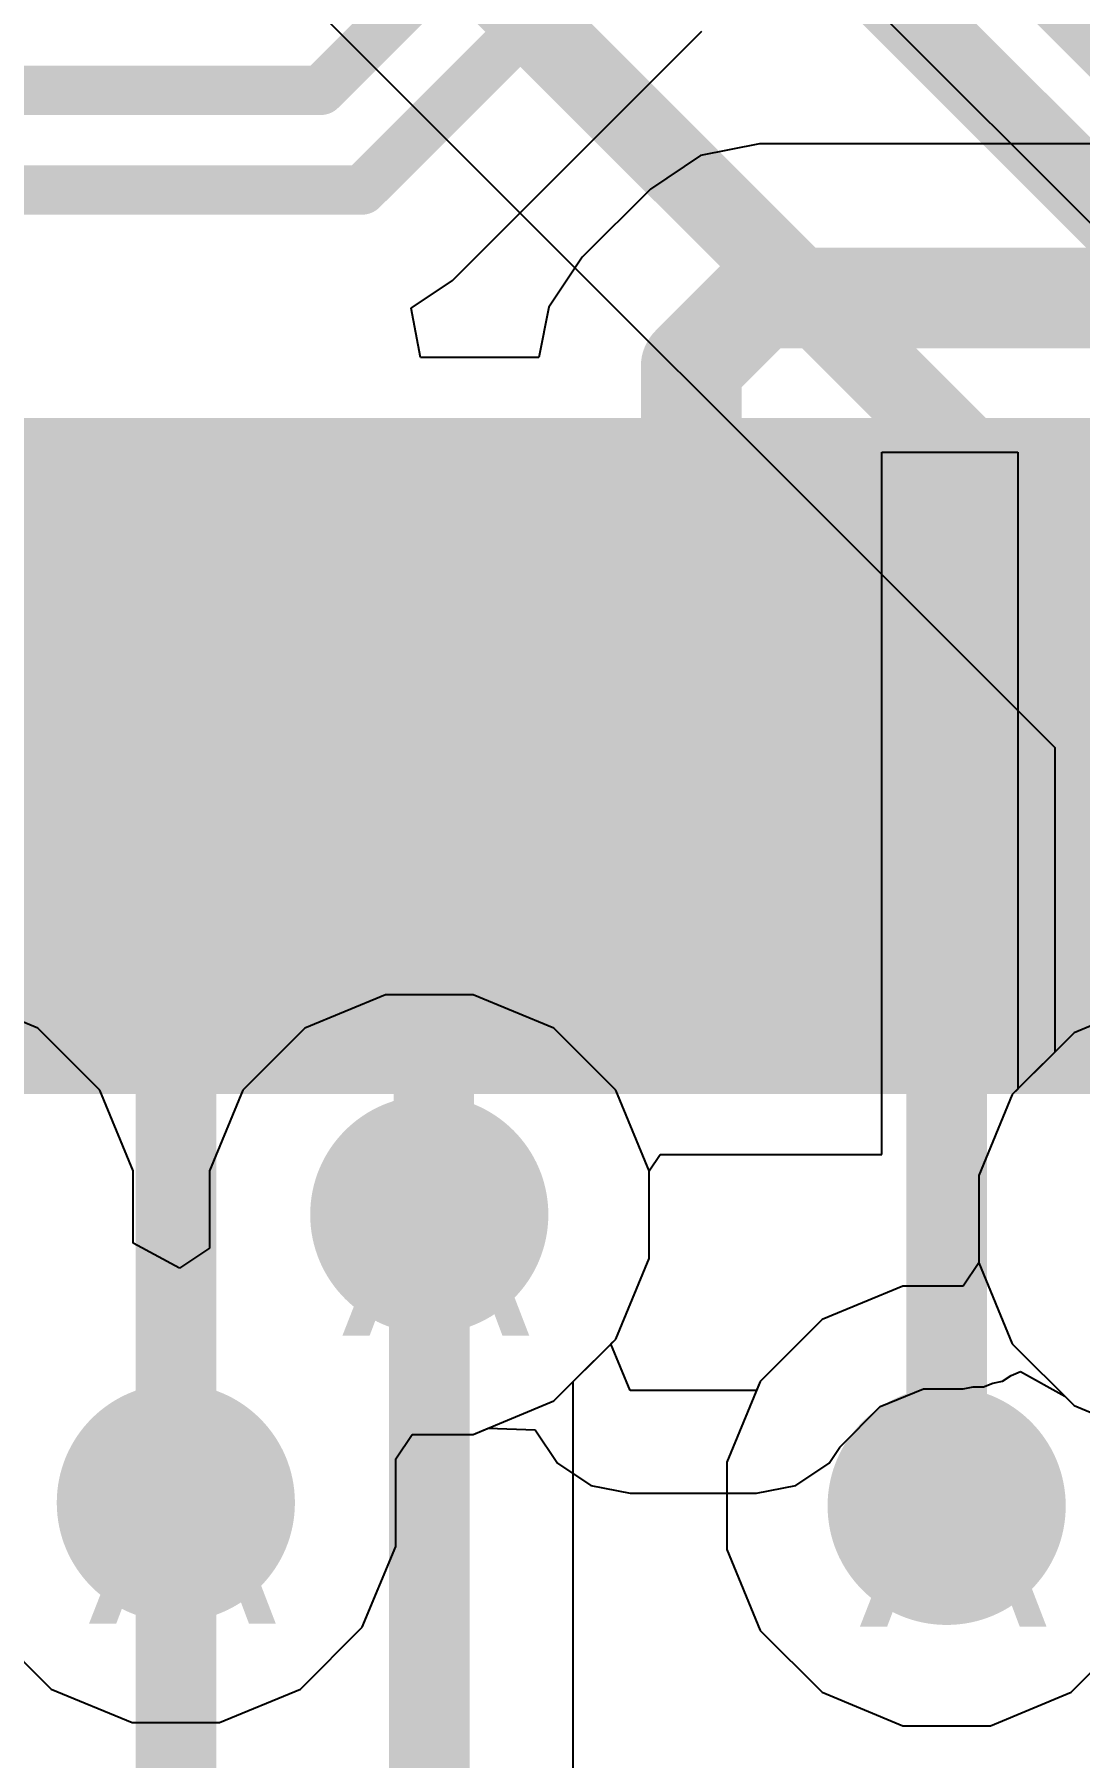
# Model space of a CAD drawing. Header units: inches. Extents: x 0 to 5271, y 0 to 5417.
# Drawn here: x 55.207 to 57.84, y 88.635 to 92.978 of the extents above; entities that cross this region are included whole.
import ezdxf

# ---------------------------------------------------------------- set-up
doc = ezdxf.new("R2010")
doc.units = ezdxf.units.IN
for name, color, linetype in [('Bottom Layer', 5, 'Continuous'), ('Drill Drawing', 1, 'Continuous'), ('L2_GND1', 16, 'Continuous'), ('L3_SIG1', 76, 'Continuous'), ('L4_PWR', 90, 'Continuous'), ('L5_GND2', 156, 'Continuous'), ('L6_SIG2', 130, 'Continuous'), ('L7_GND3', 216, 'Continuous'), ('Top Layer', 1, 'Continuous'), ('Top Paste', 8, 'Continuous'), ('Top Solder', 216, 'Continuous'), ('Via Holes', 16, 'Continuous')]:
    doc.layers.add(name, color=color, linetype=linetype)
doc.styles.add('Arial', font='', dxfattribs={"height": 0.2})
doc.styles.get('Arial').set_extended_font_data('Arial')

# ---------------------------------------------------------------- blocks, each defined once
blk = doc.blocks.new('24_TSSOP_421')
at = {"layer": 'Top Layer'}
for points in [[(-3.65, 2.5), (-2.15, 2.5), (-2.15, 2.05), (-3.65, 2.05)], [(-3.65, 1.85), (-2.15, 1.85), (-2.15, 1.4), (-3.65, 1.4)], [(-3.65, 1.2), (-2.15, 1.2), (-2.15, 0.75), (-3.65, 0.75)], [(-3.65, 0.55), (-2.15, 0.55), (-2.15, 0.1), (-3.65, 0.1)]]:
    blk.add_hatch(color=1, dxfattribs=at).paths.add_polyline_path(points)
at = {"layer": 'Top Paste'}
for points in [[(-3.65, 2.5), (-2.15, 2.5), (-2.15, 2.05), (-3.65, 2.05)], [(-3.65, 1.85), (-2.15, 1.85), (-2.15, 1.4), (-3.65, 1.4)], [(-3.65, 1.2), (-2.15, 1.2), (-2.15, 0.75), (-3.65, 0.75)], [(-3.65, 0.55), (-2.15, 0.55), (-2.15, 0.1), (-3.65, 0.1)]]:
    blk.add_hatch(color=8, dxfattribs=at).paths.add_polyline_path(points)
at = {"layer": 'Top Solder'}
for points in [[(-3.7516, 3.2516), (-2.0484, 3.2516), (-2.0484, 2.5984), (-3.7516, 2.5984)], [(-3.7516, 2.6016), (-2.0484, 2.6016), (-2.0484, 1.9484), (-3.7516, 1.9484)], [(-3.7516, 1.9516), (-2.0484, 1.9516), (-2.0484, 1.2984), (-3.7516, 1.2984)], [(-3.7516, 1.3016), (-2.0484, 1.3016), (-2.0484, 0.6484), (-3.7516, 0.6484)], [(-3.7516, 0.6516), (-2.0484, 0.6516), (-2.0484, -0.0016), (-3.7516, -0.0016)], [(-3.7516, 0.0016), (-2.0484, 0.0016), (-2.0484, -0.6516), (-3.7516, -0.6516)]]:
    blk.add_hatch(color=216, dxfattribs=at).paths.add_polyline_path(points)

msp = doc.modelspace()

# ---------------------------------------------------------------- hatches: boundary and pattern name
at = {"layer": 'Bottom Layer'}
h = msp.add_hatch(color=5, dxfattribs=at)
edge = h.paths.add_edge_path()
edge.add_arc((56.2021, 90.0037), 0.3, 0, 360)
h = msp.add_hatch(color=5, dxfattribs=at)
edge = h.paths.add_edge_path()
edge.add_arc((55.5636, 89.2776), 0.3, 0, 360)
h = msp.add_hatch(color=5, dxfattribs=at)
edge = h.paths.add_edge_path()
edge.add_arc((57.5056, 89.2696), 0.3, 0, 360)
at = {"layer": 'L2_GND1'}
h = msp.add_hatch(color=16, dxfattribs=at)
edge = h.paths.add_edge_path()
edge.add_arc((56.2021, 90.0037), 0.3, 0, 360)
h = msp.add_hatch(color=16, dxfattribs=at)
edge = h.paths.add_edge_path()
edge.add_arc((55.5636, 89.2776), 0.3, 0, 360)
h = msp.add_hatch(color=16, dxfattribs=at)
edge = h.paths.add_edge_path()
edge.add_arc((57.5056, 89.2696), 0.3, 0, 360)
at = {"layer": 'L3_SIG1'}
h = msp.add_hatch(color=76, dxfattribs=at)
edge = h.paths.add_edge_path()
edge.add_arc((56.2021, 90.0037), 0.3, 0, 360)
h = msp.add_hatch(color=76, dxfattribs=at)
edge = h.paths.add_edge_path()
edge.add_arc((55.5636, 89.2776), 0.3, 0, 360)
h = msp.add_hatch(color=76, dxfattribs=at)
edge = h.paths.add_edge_path()
edge.add_arc((57.5056, 89.2696), 0.3, 0, 360)
at = {"layer": 'L4_PWR'}
h = msp.add_hatch(color=90, dxfattribs=at)
edge = h.paths.add_edge_path()
edge.add_arc((56.2021, 90.0037), 0.3, 0, 360)
h = msp.add_hatch(color=90, dxfattribs=at)
edge = h.paths.add_edge_path()
edge.add_arc((55.5636, 89.2776), 0.3, 0, 360)
h = msp.add_hatch(color=90, dxfattribs=at)
edge = h.paths.add_edge_path()
edge.add_arc((57.5056, 89.2696), 0.3, 0, 360)
at = {"layer": 'L5_GND2'}
h = msp.add_hatch(color=156, dxfattribs=at)
edge = h.paths.add_edge_path()
edge.add_arc((56.2021, 90.0037), 0.3, 0, 360)
h = msp.add_hatch(color=156, dxfattribs=at)
edge = h.paths.add_edge_path()
edge.add_arc((55.5636, 89.2776), 0.3, 0, 360)
h = msp.add_hatch(color=156, dxfattribs=at)
edge = h.paths.add_edge_path()
edge.add_arc((57.5056, 89.2696), 0.3, 0, 360)
at = {"layer": 'L6_SIG2'}
h = msp.add_hatch(color=130, dxfattribs=at)
edge = h.paths.add_edge_path()
edge.add_arc((56.2021, 90.0037), 0.3, 0, 360)
h = msp.add_hatch(color=130, dxfattribs=at)
edge = h.paths.add_edge_path()
edge.add_arc((55.5636, 89.2776), 0.3, 0, 360)
h = msp.add_hatch(color=130, dxfattribs=at)
edge = h.paths.add_edge_path()
edge.add_arc((57.5056, 89.2696), 0.3, 0, 360)
at = {"layer": 'L7_GND3'}
h = msp.add_hatch(color=216, dxfattribs=at)
edge = h.paths.add_edge_path()
edge.add_arc((56.2021, 90.0037), 0.3, 0, 360)
h = msp.add_hatch(color=216, dxfattribs=at)
edge = h.paths.add_edge_path()
edge.add_arc((55.5636, 89.2776), 0.3, 0, 360)
h = msp.add_hatch(color=216, dxfattribs=at)
edge = h.paths.add_edge_path()
edge.add_arc((57.5056, 89.2696), 0.3, 0, 360)
at = {"layer": 'Top Layer'}
h = msp.add_hatch(color=1, dxfattribs=at)
edge = h.paths.add_edge_path()
edge.add_arc((56.2021, 90.0037), 0.3, 0, 360)
h = msp.add_hatch(color=1, dxfattribs=at)
edge = h.paths.add_edge_path()
edge.add_arc((55.5636, 89.2776), 0.3, 0, 360)
h = msp.add_hatch(color=1, dxfattribs=at)
edge = h.paths.add_edge_path()
edge.add_arc((57.5056, 89.2696), 0.3, 0, 360)
at = {"layer": 'Via Holes'}
h = msp.add_hatch(color=7, dxfattribs=at)
edge = h.paths.add_edge_path()
edge.add_arc((56.2021, 90.0037), 0.15, 0, 360)
h = msp.add_hatch(color=7, dxfattribs=at)
edge = h.paths.add_edge_path()
edge.add_arc((55.5636, 89.2776), 0.15, 0, 360)
h = msp.add_hatch(color=7, dxfattribs=at)
edge = h.paths.add_edge_path()
edge.add_arc((57.5056, 89.2696), 0.15, 0, 360)

# ---------------------------------------------------------------- linework, layer by layer
at = {"layer": 'Bottom Layer'}
for p, q in [((55.3188, 93.6402), (57.778, 91.181)), ((57.778, 91.181), (57.778, 90.4131)), ((55.216, 90.4733), (55.0123, 90.5577)), ((56.0919, 90.5577), (55.8883, 90.4733)), ((56.3123, 90.5577), (56.0919, 90.5577)), ((56.5159, 90.4733), (56.3123, 90.5577)), ((55.3718, 90.3175), (55.216, 90.4733)), ((55.8883, 90.4733), (55.7325, 90.3175)), ((56.6718, 90.3175), (56.5159, 90.4733)), ((57.778, 90.4131), (57.6709, 90.306)), ((55.4561, 90.1139), (55.3718, 90.3175)), ((55.7325, 90.3175), (55.6481, 90.1139)), ((56.7561, 90.1139), (56.6718, 90.3175)), ((57.6709, 90.306), (57.5866, 90.1024)), ((55.4561, 89.932), (55.4561, 90.1139)), ((55.6481, 90.1139), (55.6481, 89.9193)), ((56.7561, 89.8935), (56.7561, 90.1139)), ((57.5866, 90.1024), (57.5866, 89.882)), ((55.5729, 89.8687), (55.4561, 89.932)), ((55.6481, 89.9193), (55.5729, 89.8687)), ((56.6718, 89.6899), (56.7561, 89.8935)), ((57.5866, 89.882), (57.6709, 89.6784)), ((56.5159, 89.534), (56.6718, 89.6899)), ((57.6709, 89.6784), (57.8268, 89.5225)), ((56.3123, 89.4497), (56.5159, 89.534)), ((57.8268, 89.5225), (58.0304, 89.4382)), ((56.1176, 89.3878), (56.159, 89.4497)), ((56.159, 89.4497), (56.3123, 89.4497)), ((56.1176, 89.1674), (56.1176, 89.3878)), ((56.0333, 88.9638), (56.1176, 89.1674)), ((55.094, 88.9638), (55.2498, 88.8079)), ((55.8774, 88.8079), (56.0333, 88.9638)), ((55.2498, 88.8079), (55.4534, 88.7236)), ((55.6738, 88.7236), (55.8774, 88.8079)), ((55.4534, 88.7236), (55.6738, 88.7236))]:
    msp.add_line(p, q, dxfattribs=at)
for points in [[(56.0348, 94.4069, 0.2032, 0.2032, 0), (58.8264, 91.6153, 0.2032, 0.2032, 0)], [(55.5752, 93.8966, 0.2032, 0.2032, 0), (58.1406, 91.3312, 0.2032, 0.2032, 0)]]:
    msp.add_lwpolyline(points, format="xyseb", dxfattribs=at)
at = {"layer": 'L2_GND1'}
for p, q in [((55.216, 90.4733), (55.0123, 90.5577)), ((56.0919, 90.5577), (55.8883, 90.4733)), ((56.3123, 90.5577), (56.0919, 90.5577)), ((56.5159, 90.4733), (56.3123, 90.5577)), ((58.0304, 90.5462), (57.8268, 90.4619)), ((55.3718, 90.3175), (55.216, 90.4733)), ((55.8883, 90.4733), (55.7325, 90.3175)), ((56.6718, 90.3175), (56.5159, 90.4733)), ((57.8268, 90.4619), (57.6709, 90.306)), ((55.4561, 90.1139), (55.3718, 90.3175)), ((55.7325, 90.3175), (55.6481, 90.1139)), ((56.7561, 90.1139), (56.6718, 90.3175)), ((57.6709, 90.306), (57.5866, 90.1024)), ((55.4561, 89.932), (55.4561, 90.1139)), ((55.6481, 90.1139), (55.6481, 89.9193)), ((56.7561, 89.8935), (56.7561, 90.1139)), ((57.5866, 90.1024), (57.5866, 89.882)), ((55.5729, 89.8687), (55.4561, 89.932)), ((55.6481, 89.9193), (55.5729, 89.8687)), ((56.6718, 89.6899), (56.7561, 89.8935)), ((57.5866, 89.882), (57.5476, 89.8236)), ((57.3954, 89.8236), (57.1918, 89.7392)), ((57.5476, 89.8236), (57.3954, 89.8236)), ((57.1918, 89.7392), (57.0359, 89.5834)), ((56.6596, 89.6777), (56.6718, 89.6899)), ((56.7082, 89.5604), (56.6596, 89.6777)), ((57.6216, 89.5793), (57.6467, 89.5843)), ((57.6467, 89.5843), (57.6679, 89.5985)), ((57.6679, 89.5985), (57.6914, 89.6082)), ((57.6914, 89.6082), (57.8032, 89.5461)), ((57.0264, 89.5604), (56.7082, 89.5604)), ((57.0359, 89.5834), (57.0264, 89.5604)), ((57.3385, 89.5197), (57.4469, 89.5646)), ((57.4469, 89.5646), (57.5476, 89.5646)), ((57.5476, 89.5646), (57.5726, 89.5696)), ((57.5726, 89.5696), (57.5981, 89.5696)), ((57.5981, 89.5696), (57.6216, 89.5793)), ((57.8032, 89.5461), (57.8268, 89.5225)), ((57.2367, 89.4179), (57.3385, 89.5197)), ((57.8268, 89.5225), (58.0304, 89.4382)), ((56.3123, 89.4497), (56.3502, 89.4654)), ((56.3502, 89.4654), (56.469, 89.4613)), ((56.469, 89.4613), (56.5251, 89.3773)), ((56.1176, 89.3878), (56.159, 89.4497)), ((56.159, 89.4497), (56.3123, 89.4497)), ((57.2095, 89.3773), (57.2367, 89.4179)), ((56.1176, 89.1674), (56.1176, 89.3878)), ((56.5251, 89.3773), (56.6091, 89.3211)), ((57.1255, 89.3211), (57.2095, 89.3773)), ((56.6091, 89.3211), (56.7082, 89.3014)), ((56.7082, 89.3014), (57.0264, 89.3014)), ((57.0264, 89.3014), (57.1255, 89.3211)), ((56.0333, 88.9638), (56.1176, 89.1674)), ((55.094, 88.9638), (55.2498, 88.8079)), ((55.8774, 88.8079), (56.0333, 88.9638)), ((55.2498, 88.8079), (55.4534, 88.7236)), ((55.6738, 88.7236), (55.8774, 88.8079)), ((55.4534, 88.7236), (55.6738, 88.7236))]:
    msp.add_line(p, q, dxfattribs=at)
at = {"layer": 'L3_SIG1'}
for p, q in [((55.216, 90.4733), (55.0123, 90.5577)), ((56.0919, 90.5577), (55.8883, 90.4733)), ((56.3123, 90.5577), (56.0919, 90.5577)), ((56.5159, 90.4733), (56.3123, 90.5577)), ((58.0304, 90.5462), (57.8268, 90.4619)), ((55.3718, 90.3175), (55.216, 90.4733)), ((55.8883, 90.4733), (55.7325, 90.3175)), ((56.6718, 90.3175), (56.5159, 90.4733)), ((57.8268, 90.4619), (57.6709, 90.306)), ((55.4561, 90.1139), (55.3718, 90.3175)), ((55.7325, 90.3175), (55.6481, 90.1139)), ((56.7561, 90.1139), (56.6718, 90.3175)), ((57.6709, 90.306), (57.5866, 90.1024)), ((55.4561, 89.932), (55.4561, 90.1139)), ((55.6481, 90.1139), (55.6481, 89.9193)), ((56.7561, 89.8935), (56.7561, 90.1139)), ((57.5866, 90.1024), (57.5866, 89.882)), ((55.5729, 89.8687), (55.4561, 89.932)), ((55.6481, 89.9193), (55.5729, 89.8687)), ((56.6718, 89.6899), (56.7561, 89.8935)), ((57.5866, 89.882), (57.6709, 89.6784)), ((56.5647, 89.5828), (56.6718, 89.6899)), ((57.6709, 89.6784), (57.8268, 89.5225)), ((56.5647, 87.0059), (56.5647, 89.5828)), ((57.8268, 89.5225), (58.0304, 89.4382))]:
    msp.add_line(p, q, dxfattribs=at)
for points in [[(56.2021, 85.109, 0.2032, 0.2032, 0), (56.2021, 90.0037, 0.2032, 0.2032, 0)], [(55.5636, 85.2086, 0.2032, 0.2032, 0), (55.5636, 89.2776, 0.2032, 0.2032, 0)]]:
    msp.add_lwpolyline(points, format="xyseb", dxfattribs=at)
for points in [[(56.1513, 90.0037, 0.1016, 0.1016, 1), (56.2529, 90.0037, 0.1016, 0.1016, 1)], [(55.5128, 89.2776, 0.1016, 0.1016, 1), (55.6144, 89.2776, 0.1016, 0.1016, 1)]]:
    msp.add_lwpolyline(points, format="xyseb", close=True, dxfattribs=at)
at = {"layer": 'L4_PWR'}
for p, q in [((55.216, 90.4733), (55.0123, 90.5577)), ((56.0919, 90.5577), (55.8883, 90.4733)), ((56.3123, 90.5577), (56.0919, 90.5577)), ((56.5159, 90.4733), (56.3123, 90.5577)), ((58.0304, 90.5462), (57.8268, 90.4619)), ((55.3718, 90.3175), (55.216, 90.4733)), ((55.8883, 90.4733), (55.7325, 90.3175)), ((56.6718, 90.3175), (56.5159, 90.4733)), ((57.8268, 90.4619), (57.6709, 90.306)), ((55.4561, 90.1139), (55.3718, 90.3175)), ((55.7325, 90.3175), (55.6481, 90.1139)), ((56.7561, 90.1139), (56.6718, 90.3175)), ((57.6709, 90.306), (57.5866, 90.1024)), ((55.4561, 89.932), (55.4561, 90.1139)), ((55.6481, 90.1139), (55.6481, 89.9193)), ((56.7561, 89.8935), (56.7561, 90.1139)), ((57.5866, 90.1024), (57.5866, 89.882)), ((55.5729, 89.8687), (55.4561, 89.932)), ((55.6481, 89.9193), (55.5729, 89.8687)), ((56.6718, 89.6899), (56.7561, 89.8935)), ((57.5866, 89.882), (57.5476, 89.8236)), ((57.3954, 89.8236), (57.1918, 89.7392)), ((57.5476, 89.8236), (57.3954, 89.8236)), ((57.1918, 89.7392), (57.0359, 89.5834)), ((56.5159, 89.534), (56.6718, 89.6899)), ((57.0359, 89.5834), (56.9516, 89.3798)), ((56.3123, 89.4497), (56.5159, 89.534)), ((56.1176, 89.3878), (56.159, 89.4497)), ((56.159, 89.4497), (56.3123, 89.4497)), ((56.1176, 89.1674), (56.1176, 89.3878)), ((56.9516, 89.3798), (56.9516, 89.1594)), ((56.0333, 88.9638), (56.1176, 89.1674)), ((56.9516, 89.1594), (57.0359, 88.9558)), ((55.094, 88.9638), (55.2498, 88.8079)), ((55.8774, 88.8079), (56.0333, 88.9638)), ((57.0359, 88.9558), (57.1918, 88.7999)), ((57.8194, 88.7999), (57.9753, 88.9558)), ((55.2498, 88.8079), (55.4534, 88.7236)), ((55.6738, 88.7236), (55.8774, 88.8079)), ((57.1918, 88.7999), (57.3954, 88.7156)), ((57.6158, 88.7156), (57.8194, 88.7999)), ((55.4534, 88.7236), (55.6738, 88.7236)), ((57.3954, 88.7156), (57.6158, 88.7156))]:
    msp.add_line(p, q, dxfattribs=at)
at = {"layer": 'L5_GND2'}
for p, q in [((55.216, 90.4733), (55.0123, 90.5577)), ((56.0919, 90.5577), (55.8883, 90.4733)), ((56.3123, 90.5577), (56.0919, 90.5577)), ((56.5159, 90.4733), (56.3123, 90.5577)), ((58.0304, 90.5462), (57.8268, 90.4619)), ((55.3718, 90.3175), (55.216, 90.4733)), ((55.8883, 90.4733), (55.7325, 90.3175)), ((56.6718, 90.3175), (56.5159, 90.4733)), ((57.8268, 90.4619), (57.6709, 90.306)), ((55.4561, 90.1139), (55.3718, 90.3175)), ((55.7325, 90.3175), (55.6481, 90.1139)), ((56.7561, 90.1139), (56.6718, 90.3175)), ((57.6709, 90.306), (57.5866, 90.1024)), ((55.4561, 89.932), (55.4561, 90.1139)), ((55.6481, 90.1139), (55.6481, 89.9193)), ((56.7561, 89.8935), (56.7561, 90.1139)), ((57.5866, 90.1024), (57.5866, 89.882)), ((55.5729, 89.8687), (55.4561, 89.932)), ((55.6481, 89.9193), (55.5729, 89.8687)), ((56.6718, 89.6899), (56.7561, 89.8935)), ((57.5866, 89.882), (57.6709, 89.6784)), ((56.5159, 89.534), (56.6718, 89.6899)), ((57.6709, 89.6784), (57.8268, 89.5225)), ((56.3123, 89.4497), (56.5159, 89.534)), ((57.8268, 89.5225), (58.0304, 89.4382)), ((56.1176, 89.3878), (56.159, 89.4497)), ((56.159, 89.4497), (56.3123, 89.4497)), ((56.1176, 89.1674), (56.1176, 89.3878)), ((56.0333, 88.9638), (56.1176, 89.1674)), ((55.094, 88.9638), (55.2498, 88.8079)), ((55.8774, 88.8079), (56.0333, 88.9638)), ((55.2498, 88.8079), (55.4534, 88.7236)), ((55.6738, 88.7236), (55.8774, 88.8079)), ((55.4534, 88.7236), (55.6738, 88.7236))]:
    msp.add_line(p, q, dxfattribs=at)
at = {"layer": 'L6_SIG2'}
for p, q in [((55.216, 90.4733), (55.0123, 90.5577)), ((56.0919, 90.5577), (55.8883, 90.4733)), ((56.3123, 90.5577), (56.0919, 90.5577)), ((56.5159, 90.4733), (56.3123, 90.5577)), ((58.0304, 90.5462), (57.8268, 90.4619)), ((55.3718, 90.3175), (55.216, 90.4733)), ((55.8883, 90.4733), (55.7325, 90.3175)), ((56.6718, 90.3175), (56.5159, 90.4733)), ((57.8268, 90.4619), (57.6709, 90.306)), ((55.4561, 90.1139), (55.3718, 90.3175)), ((55.7325, 90.3175), (55.6481, 90.1139)), ((56.7561, 90.1139), (56.6718, 90.3175)), ((57.6709, 90.306), (57.5866, 90.1024)), ((55.4561, 89.932), (55.4561, 90.1139)), ((55.6481, 90.1139), (55.6481, 89.9193)), ((56.7561, 89.8935), (56.7561, 90.1139)), ((57.5866, 90.1024), (57.5866, 89.882)), ((55.5729, 89.8687), (55.4561, 89.932)), ((55.6481, 89.9193), (55.5729, 89.8687)), ((56.6718, 89.6899), (56.7561, 89.8935)), ((57.5866, 89.882), (57.6709, 89.6784)), ((56.5159, 89.534), (56.6718, 89.6899)), ((57.6709, 89.6784), (57.8268, 89.5225)), ((56.3123, 89.4497), (56.5159, 89.534)), ((57.8268, 89.5225), (58.0304, 89.4382)), ((56.1176, 89.3878), (56.159, 89.4497)), ((56.159, 89.4497), (56.3123, 89.4497)), ((56.1176, 89.1674), (56.1176, 89.3878)), ((56.0333, 88.9638), (56.1176, 89.1674)), ((55.094, 88.9638), (55.2498, 88.8079)), ((55.8774, 88.8079), (56.0333, 88.9638)), ((55.2498, 88.8079), (55.4534, 88.7236)), ((55.6738, 88.7236), (55.8774, 88.8079)), ((55.4534, 88.7236), (55.6738, 88.7236))]:
    msp.add_line(p, q, dxfattribs=at)
at = {"layer": 'L7_GND3'}
for p, q in [((55.8702, 94.4995), (59.626, 90.7437)), ((55.216, 90.4733), (55.0123, 90.5577)), ((56.0919, 90.5577), (55.8883, 90.4733)), ((56.3123, 90.5577), (56.0919, 90.5577)), ((56.5159, 90.4733), (56.3123, 90.5577)), ((58.0304, 90.5462), (57.8268, 90.4619)), ((55.3718, 90.3175), (55.216, 90.4733)), ((55.8883, 90.4733), (55.7325, 90.3175)), ((56.6718, 90.3175), (56.5159, 90.4733)), ((57.8268, 90.4619), (57.6709, 90.306)), ((55.4561, 90.1139), (55.3718, 90.3175)), ((55.7325, 90.3175), (55.6481, 90.1139)), ((56.7561, 90.1139), (56.6718, 90.3175)), ((57.6709, 90.306), (57.5866, 90.1024)), ((55.4561, 89.932), (55.4561, 90.1139)), ((55.6481, 90.1139), (55.6481, 89.9193)), ((56.7561, 89.8935), (56.7561, 90.1139)), ((57.5866, 90.1024), (57.5866, 89.882)), ((55.5729, 89.8687), (55.4561, 89.932)), ((55.6481, 89.9193), (55.5729, 89.8687)), ((56.6718, 89.6899), (56.7561, 89.8935)), ((57.5866, 89.882), (57.6709, 89.6784)), ((56.5159, 89.534), (56.6718, 89.6899)), ((57.6709, 89.6784), (57.8268, 89.5225)), ((56.3123, 89.4497), (56.5159, 89.534)), ((57.8268, 89.5225), (58.0304, 89.4382)), ((56.1176, 89.3878), (56.159, 89.4497)), ((56.159, 89.4497), (56.3123, 89.4497)), ((56.1176, 89.1674), (56.1176, 89.3878)), ((56.0333, 88.9638), (56.1176, 89.1674)), ((55.094, 88.9638), (55.2498, 88.8079)), ((55.8774, 88.8079), (56.0333, 88.9638)), ((55.2498, 88.8079), (55.4534, 88.7236)), ((55.6738, 88.7236), (55.8774, 88.8079)), ((55.4534, 88.7236), (55.6738, 88.7236))]:
    msp.add_line(p, q, dxfattribs=at)
msp.add_lwpolyline([(55.999, 94.8103, 0.1016, 0.1016, 0), (69.9925, 80.8168, 0.1016, 0.1016, 0)], format="xyseb", dxfattribs=at)
at = {"layer": 'Top Layer'}
for p, q in [((56.2608, 92.3579), (56.8887, 92.9859)), ((56.8856, 92.6725), (56.7596, 92.5883)), ((57.0343, 92.7021), (56.8856, 92.6725)), ((62.2748, 92.7021), (57.0343, 92.7021)), ((56.7596, 92.5883), (56.5875, 92.4163)), ((56.5875, 92.4163), (56.5033, 92.2903)), ((56.1562, 92.2881), (56.2608, 92.3579)), ((56.1804, 92.1634), (56.1562, 92.2881)), ((56.5033, 92.2903), (56.4781, 92.1634)), ((56.4781, 92.1634), (56.1804, 92.1634)), ((57.3426, 90.1554), (57.3426, 91.9252)), ((57.3426, 91.9252), (57.6846, 91.9252)), ((57.6846, 91.9252), (57.6846, 90.3197)), ((57.6709, 90.306), (57.5866, 90.1024)), ((57.6846, 90.3197), (57.6709, 90.306)), ((56.7561, 90.1139), (56.7839, 90.1554)), ((56.7839, 90.1554), (57.3426, 90.1554)), ((56.7561, 89.8935), (56.7561, 90.1139)), ((57.5866, 90.1024), (57.5866, 89.882)), ((56.6718, 89.6899), (56.7561, 89.8935)), ((57.5866, 89.882), (57.6709, 89.6784)), ((56.5159, 89.534), (56.6718, 89.6899)), ((57.6709, 89.6784), (57.8268, 89.5225)), ((56.3123, 89.4497), (56.5159, 89.534)), ((57.8268, 89.5225), (58.0304, 89.4382)), ((56.1176, 89.3878), (56.159, 89.4497)), ((56.159, 89.4497), (56.3123, 89.4497)), ((56.1176, 89.1674), (56.1176, 89.3878)), ((56.0333, 88.9638), (56.1176, 89.1674)), ((55.094, 88.9638), (55.2498, 88.8079)), ((55.8774, 88.8079), (56.0333, 88.9638)), ((55.2498, 88.8079), (55.4534, 88.7236)), ((55.6738, 88.7236), (55.8774, 88.8079)), ((55.4534, 88.7236), (55.6738, 88.7236))]:
    msp.add_line(p, q, dxfattribs=at)
for points in [[(55.9288, 92.837, 0.1242, 0.1242, 0), (56.4096, 93.3178, 0.1242, 0.1242, 0)], [(56.0329, 92.5858, 0.1242, 0.1242, 0), (56.6608, 93.2137, 0.1242, 0.1242, 0)], [(52.705, 92.837, 0.1242, 0.1242, 0), (55.9288, 92.837, 0.1242, 0.1242, 0)], [(52.705, 92.5858, 0.1242, 0.1242, 0), (56.0329, 92.5858, 0.1242, 0.1242, 0)], [(56.8622, 92.1416, 0.254, 0.254, 0), (57.0343, 92.3137, 0.254, 0.254, 0)], [(57.0343, 92.3137, 0.254, 0.254, 0), (62.6558, 92.3137, 0.254, 0.254, 0)], [(56.8622, 91.1608, 0.254, 0.254, 0), (56.8622, 92.1416, 0.254, 0.254, 0)], [(56.8622, 91.1608, 0.254, 0.254, 0), (56.8636, 91.1594, 0.254, 0.254, 0)], [(55.5636, 89.2776, 0.2032, 0.2032, 0), (55.5636, 91.1594, 0.2032, 0.2032, 0)], [(56.2136, 90.0152, 0.2032, 0.2032, 0), (56.2136, 91.1594, 0.2032, 0.2032, 0)], [(57.5056, 89.2696, 0.2032, 0.2032, 0), (57.5056, 91.1514, 0.2032, 0.2032, 0)]]:
    msp.add_lwpolyline(points, format="xyseb", dxfattribs=at)
for points in [[(55.8978, 92.837, 0.0621, 0.0621, 1), (55.9599, 92.837, 0.0621, 0.0621, 1)], [(55.8978, 92.837, 0.0621, 0.0621, 1), (55.9599, 92.837, 0.0621, 0.0621, 1)], [(56.0018, 92.5858, 0.0621, 0.0621, 1), (56.0639, 92.5858, 0.0621, 0.0621, 1)], [(56.0018, 92.5858, 0.0621, 0.0621, 1), (56.0639, 92.5858, 0.0621, 0.0621, 1)], [(56.9708, 92.3137, 0.127, 0.127, 1), (57.0978, 92.3137, 0.127, 0.127, 1)], [(56.9708, 92.3137, 0.127, 0.127, 1), (57.0978, 92.3137, 0.127, 0.127, 1)], [(56.7987, 92.1416, 0.127, 0.127, 1), (56.9257, 92.1416, 0.127, 0.127, 1)], [(56.7987, 92.1416, 0.127, 0.127, 1), (56.9257, 92.1416, 0.127, 0.127, 1)], [(56.7987, 91.1608, 0.127, 0.127, 1), (56.9257, 91.1608, 0.127, 0.127, 1)], [(56.7987, 91.1608, 0.127, 0.127, 1), (56.9257, 91.1608, 0.127, 0.127, 1)], [(56.8001, 91.1594, 0.127, 0.127, 1), (56.9271, 91.1594, 0.127, 0.127, 1)], [(55.5128, 91.1594, 0.1016, 0.1016, 1), (55.6144, 91.1594, 0.1016, 0.1016, 1)], [(56.1628, 91.1594, 0.1016, 0.1016, 1), (56.2644, 91.1594, 0.1016, 0.1016, 1)], [(57.4548, 91.1514, 0.1016, 0.1016, 1), (57.5564, 91.1514, 0.1016, 0.1016, 1)], [(56.1628, 90.0152, 0.1016, 0.1016, 1), (56.2644, 90.0152, 0.1016, 0.1016, 1)], [(55.5128, 89.2776, 0.1016, 0.1016, 1), (55.6144, 89.2776, 0.1016, 0.1016, 1)], [(57.4548, 89.2696, 0.1016, 0.1016, 1), (57.5564, 89.2696, 0.1016, 0.1016, 1)]]:
    msp.add_lwpolyline(points, format="xyseb", close=True, dxfattribs=at)

# ---------------------------------------------------------------- block references
at = {"rotation": 90}
msp.add_blockref('24_TSSOP_421', (57.8386, 94.0594), dxfattribs=at)

# ---------------------------------------------------------------- texts
at = {"layer": 'Drill Drawing', "style": 'Arial'}
for p in [(55.982, 89.699), (55.3435, 88.9729), (57.2855, 88.9649)]:
    msp.add_text('A', height=0.508, dxfattribs=at).set_placement(p)

doc.saveas('drawing.dxf')
